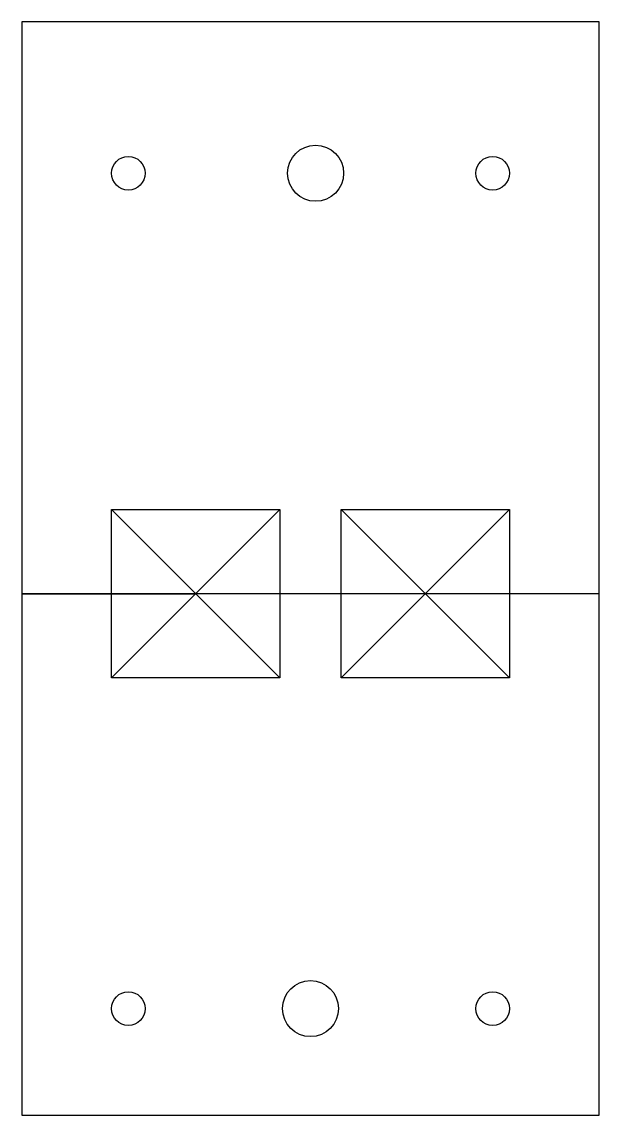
# Model space of a CAD drawing. Header units: millimetres. Extents: x -26.5 to 25, y -25 to 72.5.
import ezdxf

# ---------------------------------------------------------------- set-up
doc = ezdxf.new("R2010")
doc.units = ezdxf.units.MM
doc.layers.get('0').update_dxf_attribs({"linetype": 'CONTINUOUS'})

msp = doc.modelspace()

# ---------------------------------------------------------------- linework, layer by layer
for p, q in [((-18.5, 29), (-3.5, 14)), ((-3.5, 29), (-18.5, 14)), ((2, 29), (17, 14)), ((17, 29), (2, 14)), ((25, 21.5), (-26.5, 21.5)), ((-26.5, 21.5), (-11, 21.5)), ((25, 21.5), (9.5, 21.5)), ((25, -25), (25, 21.5))]:
    msp.add_line(p, q)
for points in [[(-26.5, -25), (25, -25), (25, 72.5), (-26.5, 72.5)], [(-18.5, 29), (-3.5, 29), (-3.5, 14), (-18.5, 14)], [(2, 29), (17, 29), (17, 14), (2, 14)]]:
    msp.add_lwpolyline(points, close=True)
for centre, radius in [((-0.293, 59), 2.5), ((-17, 59), 1.5), ((15.5, 59), 1.5), ((-0.75, -15.5), 2.5), ((-17, -15.5), 1.5), ((15.5, -15.5), 1.5)]:
    msp.add_circle(centre, radius)

doc.saveas('drawing.dxf')
